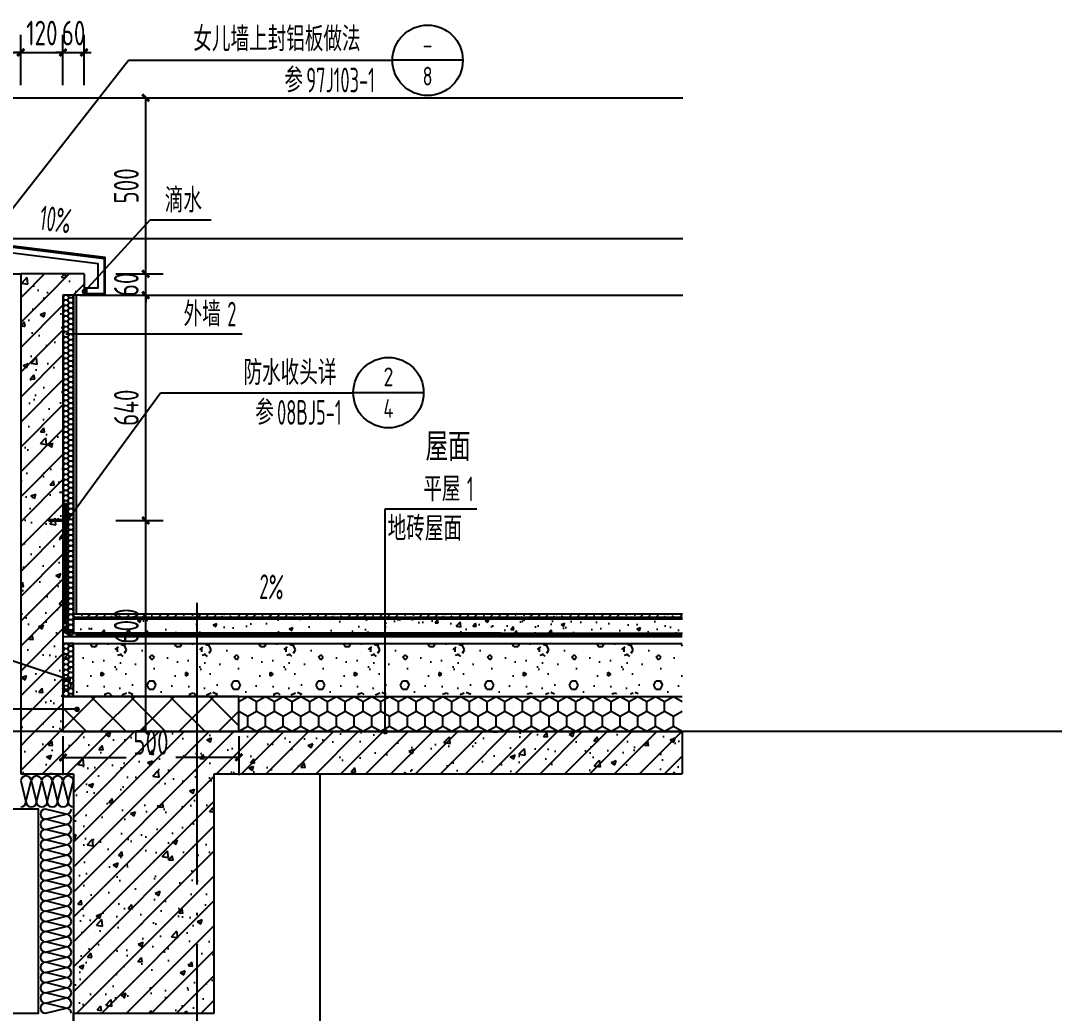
# Model space of a CAD drawing. Extents: x 198753 to 882193, y -399300 to 132460.
# Drawn here: x 386876 to 389814, y 16300 to 19119 of the extents above; entities that cross this region are included whole.
import ezdxf
from ezdxf.enums import TextEntityAlignment as Align

# ---------------------------------------------------------------- set-up
doc = ezdxf.new("R2010")
doc.units = 0
doc.header["$LTSCALE"] = 1000
doc.header["$MEASUREMENT"] = 0
doc.linetypes.add('DASH', pattern=[0.35, 0.25, -0.1])
doc.linetypes.add('DOTE', pattern=[2.42, 2, -0.2, 0.02, -0.2])
for name, color, linetype in [('00-图签', 7, 'Continuous'), ('01-标注_尺寸', 124, 'Continuous'), ('01-标注_符号', 200, 'Continuous'), ('02-TEXT_标注', 130, 'Continuous'), ('05-填充_天正', 26, 'Continuous'), ('A-0-房间名称', 7, 'Continuous'), ('A-D-金属剖线', 200, 'Continuous'), ('A-D-金属看线', 205, 'Continuous'), ('A-O_屋面', 201, 'Continuous'), ('A-O_防水层', 222, 'Continuous'), ('A-STR-面层', 191, 'Continuous'), ('A-SUR_保温', 222, 'Continuous'), ('A-TECH_结构', 21, 'Continuous'), ('A_AXIS-轴线', 36, 'DOTE'), ('A_STR-砼墙', 51, 'Continuous'), ('A_STR-砼柱', 51, 'Continuous'), ('构造物', 145, 'Continuous')]:
    doc.layers.add(name, color=color, linetype=linetype)
doc.layers.add('04-不打印_辅助线', color=165, linetype='Continuous', plot=False)
doc.styles.add('_TCH_DIM', font='ROS1', dxfattribs={"width": 0.8, "bigfont": 'JD'})
doc.styles.add('_TCH_DIM_T3', font='ROS1', dxfattribs={"width": 0.8, "bigfont": 'JD'})
doc.styles.add('_TEL_DIM', font='SIMPLEX', dxfattribs={"width": 0.8, "height": 3.5, "bigfont": 'HZTXT'})
doc.dimstyles.new('_TCH_ARCH&&20', dxfattribs={"dimtxt": 70, "dimasz": 20, "dimexe": 50, "dimexo": 60, "dimgap": 20, "dimtad": 1, "dimdec": 0, "dimzin": 0, "dimdsep": 46, "dimtxsty": '_TCH_DIM_T3', "dimblk": 'ARCHTICK', "dimcen": 0.09, "dimclrt": 4, "dimazin": 2, "dimtfac": 1, "dimtdec": 0, "dimtix": 1, "dimtmove": 2, "dimatfit": 3, "dimfxl": 0, "dimtolj": 1, "dimtzin": 0, "dimarcsym": 0})
pattern_1 = [(45, (0, 0), (-35.355339, 35.355339), []), (50, (0, 0), (143.452037, -12.550427), [15, -165]), (355, (0, 0), (-27.750267, 150.438427), [12, -132]), (100.4514, (11.95, -1.05), (115.701876, 137.88791), [12.74804, -140.22842]), (46.1842, (0, 40), (213.44821, -33.1038), [22.5, -247.5]), (96.6356, (17.79, 37.24), (186.93254, 194.82357), [19.12206, -210.3426]), (351.1842, (0, 40), (186.93239, 194.82372), [18, -198]), (21, (20, 30), (119.38141, -80.523778), [15, -165]), (326, (20, 30), (48.663066, 145.03001), [12, -132]), (71.4514, (29.95, 23.29), (168.044526, 64.5061), [12.74804, -140.22842]), (37.5, (0, 0), (2.431971, 66.578771), [0, -130.4, 0, -134, 0, -132.5]), (7.5, (0, 0), (52.613907, 78.882342), [0, -76.4, 0, -127.4, 0, -50.5]), (327.5, (-44.6, 0), (106.764487, -4.510974), [0, -50, 0, -156, 0, -207]), (317.5, (-64.6, 0), (116.637234, 20.020996), [0, -65, 0, -103.6, 0, -147])]

# ---------------------------------------------------------------- blocks, each defined once
blk = doc.blocks.new('_ArchTick')
at = {"color": 0, "linetype": 'ByBlock', "const_width": 0.4}
blk.add_lwpolyline([(-0.5, -0.5), (0.5, 0.5)], dxfattribs=at)
blk = doc.blocks.new('*D2101')
at = {"layer": '01-标注_尺寸', "color": 0, "lineweight": -2, "transparency": 16777216}
for p, q in [((-300, 486.4), (-300, 629)), ((0, 486.4), (0, 629)), ((-300, 579), (0, 579))]:
    blk.add_line(p, q, dxfattribs=at)
at = {"layer": 'Defpoints', "color": 0, "transparency": 16777216}
for p in [(0, 579), (-300, 426.4), (0, 426.4)]:
    blk.add_point(p, dxfattribs=at)
at = {"layer": '01-标注_尺寸', "color": 0, "lineweight": -2, "transparency": 16777216, "xscale": 20, "yscale": 20, "zscale": 20, "rotation": 180}
blk.add_blockref('_ArchTick', (-300, 579), dxfattribs=at)
at = {"layer": '01-标注_尺寸', "color": 0, "lineweight": -2, "transparency": 16777216, "xscale": 20, "yscale": 20, "zscale": 20}
blk.add_blockref('_ArchTick', (0, 579), dxfattribs=at)
at = {"layer": '01-标注_尺寸', "color": 4, "transparency": 16777216, "insert": (-150, 634), "char_height": 70, "attachment_point": 5, "style": '_TCH_DIM_T3'}
blk.add_mtext('\\A1;300', dxfattribs=at)
blk = doc.blocks.new('*D2102')
at = {"layer": '01-标注_尺寸', "color": 0, "lineweight": -2, "transparency": 16777216}
for p, q in [((0, 486.4), (0, 629)), ((120, 486.4), (120, 629)), ((0, 579), (-20, 579)), ((0, 579), (120, 579)), ((120, 579), (140, 579))]:
    blk.add_line(p, q, dxfattribs=at)
at = {"layer": 'Defpoints', "color": 0, "transparency": 16777216}
for p in [(120, 579), (0, 426.4), (120, 426.4)]:
    blk.add_point(p, dxfattribs=at)
at = {"layer": '01-标注_尺寸', "color": 0, "lineweight": -2, "transparency": 16777216, "xscale": 20, "yscale": 20, "zscale": 20}
blk.add_blockref('_ArchTick', (0, 579), dxfattribs=at)
at = {"layer": '01-标注_尺寸', "color": 0, "lineweight": -2, "transparency": 16777216, "xscale": 20, "yscale": 20, "zscale": 20, "rotation": 180}
blk.add_blockref('_ArchTick', (120, 579), dxfattribs=at)
at = {"layer": '01-标注_尺寸', "color": 4, "transparency": 16777216, "insert": (60, 634), "char_height": 70, "attachment_point": 5, "style": '_TCH_DIM_T3'}
blk.add_mtext('\\A1;120', dxfattribs=at)
blk = doc.blocks.new('*D2103')
at = {"layer": '01-标注_尺寸', "color": 0, "lineweight": -2, "transparency": 16777216}
for p, q in [((120, 486.4), (120, 629)), ((180, 486.4), (180, 629)), ((120, 579), (100, 579)), ((120, 579), (180, 579)), ((180, 579), (200, 579))]:
    blk.add_line(p, q, dxfattribs=at)
at = {"layer": 'Defpoints', "color": 0, "transparency": 16777216}
for p in [(180, 579), (120, 426.4), (180, 426.4)]:
    blk.add_point(p, dxfattribs=at)
at = {"layer": '01-标注_尺寸', "color": 0, "lineweight": -2, "transparency": 16777216, "xscale": 20, "yscale": 20, "zscale": 20}
blk.add_blockref('_ArchTick', (120, 579), dxfattribs=at)
at = {"layer": '01-标注_尺寸', "color": 0, "lineweight": -2, "transparency": 16777216, "xscale": 20, "yscale": 20, "zscale": 20, "rotation": 180}
blk.add_blockref('_ArchTick', (180, 579), dxfattribs=at)
at = {"layer": '01-标注_尺寸', "color": 4, "transparency": 16777216, "insert": (150, 634), "char_height": 70, "attachment_point": 5, "style": '_TCH_DIM_T3'}
blk.add_mtext('\\A1;60', dxfattribs=at)
blk = doc.blocks.new('A$C1C2A6847')
for p, q in [((52, 23.1), (55, 28.3)), ((52, 19.1), (55, 14)), ((55, 28.3), (55, 14))]:
    blk.add_line(p, q)
for points in [[(56, 42.1), (51, 37.1), (51, 5.1), (56, 0.1)], [(56.7, 41.4), (52, 36.7), (52, 26.6)], [(0, 21.1), (2, 23.1), (52, 23.1), (52, 19.1), (2, 19.1), (0, 21.1)], [(52, 25.6), (52, 16.6)], [(52, 15.6), (52, 5.6), (56.7, 0.9)]]:
    blk.add_lwpolyline(points)
for centre, start, end in [((56.4, 41.8), 315, 135), ((52, 26.1), 270, 90), ((52, 16.1), 270, 90), ((56.4, 0.5), 225, 45)]:
    blk.add_arc(centre, 0.5, start, end)
blk = doc.blocks.new('$LinePat$聚苯板')
at = {"color": 0}
for p, q in [((14.8, -8.6), (0, 0)), ((29.7, 0), (14.8, -8.6)), ((14.8, -8.6), (14.8, -25.7)), ((14.8, -25.7), (0, -34.3)), ((0, -34.3), (0, -51.4)), ((29.7, -34.3), (14.8, -25.7)), ((0, -51.4), (14.8, -60)), ((14.8, -60), (29.7, -51.4))]:
    blk.add_line(p, q, dxfattribs=at)
blk = doc.blocks.new('*U232')
at = {"layer": 'A-SUR_保温', "color": 26}
blk.add_lwpolyline([(0, 0), (30, 0), (30, 150.6), (0, 150.6), (0, 0)], dxfattribs=at)
at = {"layer": 'A-SUR_保温', "color": 26, "xscale": -0.5070553804716152, "yscale": 0.5, "zscale": 0.5, "rotation": 270.0000009086518}
for p in [(30, 135.5), (30, 120.4), (30, 105.4), (30, 90.3), (30, 75.3), (30, 60.2), (30, 45.2), (30, 30.1), (30, 15.1), (30, 0)]:
    blk.add_blockref('$LinePat$聚苯板', p, dxfattribs=at)
blk = doc.blocks.new('*D2115')
at = {"layer": '01-标注_尺寸', "color": 0, "lineweight": -2, "transparency": 16777216}
for p, q in [((0, -13.3), (0, -123.3)), ((500, -13.3), (500, -123.3)), ((0, -73.3), (179.6, -73.3)), ((500, -73.3), (320.4, -73.3))]:
    blk.add_line(p, q, dxfattribs=at)
at = {"layer": 'Defpoints', "color": 0, "transparency": 16777216}
for p in [(0, 46.7), (500, 46.7), (500, -73.3)]:
    blk.add_point(p, dxfattribs=at)
at = {"layer": '01-标注_尺寸', "color": 0, "lineweight": -2, "transparency": 16777216, "xscale": 20, "yscale": 20, "zscale": 20, "rotation": 180}
blk.add_blockref('_ArchTick', (0, -73.3), dxfattribs=at)
at = {"layer": '01-标注_尺寸', "color": 0, "lineweight": -2, "transparency": 16777216, "xscale": 20, "yscale": 20, "zscale": 20}
blk.add_blockref('_ArchTick', (500, -73.3), dxfattribs=at)
at = {"layer": '01-标注_尺寸', "color": 4, "transparency": 16777216, "insert": (250, -30.6), "char_height": 70, "attachment_point": 5, "style": '_TCH_DIM_T3'}
blk.add_mtext('\\A1;500', dxfattribs=at)
blk = doc.blocks.new('$LinePat$防水层2')
at = {"color": 0}
blk.add_line((0, 0), (600, 0), dxfattribs=at)
blk.add_solid([(150, 0), (450, 0), (150, -100), (450, -100)], dxfattribs=at)
blk = doc.blocks.new('*D1347')
at = {"layer": '01-标注_尺寸', "color": 0, "lineweight": -2, "transparency": 16777216}
for p, q in [((387146.7, 17700), (387281.8, 17700)), ((387231.8, 17100), (387231.8, 17700)), ((387146.7, 17100), (387281.8, 17100))]:
    blk.add_line(p, q, dxfattribs=at)
at = {"layer": 'Defpoints', "color": 0, "transparency": 16777216}
for p in [(387086.7, 17700), (387231.8, 17700), (387086.7, 17100)]:
    blk.add_point(p, dxfattribs=at)
at = {"layer": '01-标注_尺寸', "color": 0, "lineweight": -2, "transparency": 16777216, "xscale": 20, "yscale": 20, "zscale": 20}
for p, rotation in [((387231.8, 17700), 90), ((387231.8, 17100), 270)]:
    blk.add_blockref('_ArchTick', p, dxfattribs=dict(at, rotation=rotation))
at = {"layer": '01-标注_尺寸', "color": 4, "transparency": 16777216, "insert": (387176.8, 17400), "char_height": 70, "attachment_point": 5, "rotation": 90, "style": '_TCH_DIM_T3'}
blk.add_mtext('\\A1;600', dxfattribs=at)
blk = doc.blocks.new('*D1348')
at = {"layer": '01-标注_尺寸', "color": 0, "lineweight": -2, "transparency": 16777216}
for p, q in [((387146.7, 18340), (387281.8, 18340)), ((387231.8, 17700), (387231.8, 18340)), ((387146.7, 17700), (387281.8, 17700))]:
    blk.add_line(p, q, dxfattribs=at)
at = {"layer": 'Defpoints', "color": 0, "transparency": 16777216}
for p in [(387086.7, 18340), (387231.8, 18340), (387086.7, 17700)]:
    blk.add_point(p, dxfattribs=at)
at = {"layer": '01-标注_尺寸', "color": 0, "lineweight": -2, "transparency": 16777216, "xscale": 20, "yscale": 20, "zscale": 20}
for p, rotation in [((387231.8, 18340), 90), ((387231.8, 17700), 270)]:
    blk.add_blockref('_ArchTick', p, dxfattribs=dict(at, rotation=rotation))
at = {"layer": '01-标注_尺寸', "color": 4, "transparency": 16777216, "insert": (387176.8, 18020), "char_height": 70, "attachment_point": 5, "rotation": 90, "style": '_TCH_DIM_T3'}
blk.add_mtext('\\A1;640', dxfattribs=at)
blk = doc.blocks.new('*D1349')
at = {"layer": '01-标注_尺寸', "color": 0, "lineweight": -2, "transparency": 16777216}
for p, q in [((387231.8, 18400), (387231.8, 18420)), ((387146.7, 18400), (387281.8, 18400)), ((387231.8, 18340), (387231.8, 18400)), ((387146.7, 18340), (387281.8, 18340)), ((387231.8, 18340), (387231.8, 18320))]:
    blk.add_line(p, q, dxfattribs=at)
at = {"layer": 'Defpoints', "color": 0, "transparency": 16777216}
for p in [(387086.7, 18400), (387231.8, 18400), (387086.7, 18340)]:
    blk.add_point(p, dxfattribs=at)
at = {"layer": '01-标注_尺寸', "color": 0, "lineweight": -2, "transparency": 16777216, "xscale": 20, "yscale": 20, "zscale": 20}
for p, rotation in [((387231.8, 18400), 270), ((387231.8, 18340), 90)]:
    blk.add_blockref('_ArchTick', p, dxfattribs=dict(at, rotation=rotation))
at = {"layer": '01-标注_尺寸', "color": 4, "transparency": 16777216, "insert": (387176.8, 18370), "char_height": 70, "attachment_point": 5, "rotation": 90, "style": '_TCH_DIM_T3'}
blk.add_mtext('\\A1;60', dxfattribs=at)
blk = doc.blocks.new('*D1350')
at = {"layer": '01-标注_尺寸', "color": 0, "lineweight": -2, "transparency": 16777216}
for p, q in [((387146.7, 18900), (387281.8, 18900)), ((387231.8, 18400), (387231.8, 18900)), ((387146.7, 18400), (387281.8, 18400))]:
    blk.add_line(p, q, dxfattribs=at)
at = {"layer": 'Defpoints', "color": 0, "transparency": 16777216}
for p in [(387086.7, 18900), (387231.8, 18900), (387086.7, 18400)]:
    blk.add_point(p, dxfattribs=at)
at = {"layer": '01-标注_尺寸', "color": 0, "lineweight": -2, "transparency": 16777216, "xscale": 20, "yscale": 20, "zscale": 20}
for p, rotation in [((387231.8, 18900), 90), ((387231.8, 18400), 270)]:
    blk.add_blockref('_ArchTick', p, dxfattribs=dict(at, rotation=rotation))
at = {"layer": '01-标注_尺寸', "color": 4, "transparency": 16777216, "insert": (387176.8, 18650), "char_height": 70, "attachment_point": 5, "rotation": 90, "style": '_TCH_DIM_T3'}
blk.add_mtext('\\A1;500', dxfattribs=at)
blk = doc.blocks.new('$LinePat$岩棉板')
at = {"color": 0}
for p, q in [((0, -17), (12, -67)), ((12, -67), (24, -17))]:
    blk.add_line(p, q, dxfattribs=at)
for centre, start, end in [((12, -17), 0, 180), ((0, -67), 270, 0), ((24, -67), 180, 270)]:
    blk.add_arc(centre, 12, start, end, dxfattribs=at)
at = {"layer": 'Defpoints'}
blk.add_point((0, 0.1), dxfattribs=at)
at = {"layer": 'Defpoints', "color": 0}
blk.add_point((24, -84), dxfattribs=at)
blk = doc.blocks.new('hgfuhtry3')
at = {"layer": '01-标注_符号'}
for p, q in [((-62.1, 87.7), (306.1, 556.7)), ((306.1, 556.7), (1056.4, 556.7)), ((1256.4, 556.7), (1056.4, 556.7))]:
    blk.add_line(p, q, dxfattribs=at)
blk.add_lwpolyline([(-5.9, 61.2, 0, 0, 0), (124.1, 45.1, 16, 0, 0), (183.6, 37.7, 0, 0, 0)], format="xyseb", dxfattribs=at)
blk.add_circle((1156.4, 556.7), 100, dxfattribs=at)
at = {"layer": 'A-D-金属剖线'}
for points in [[(180, -110), (240, -110), (240, -3.2), (-122, 41.2)], [(-122, 38.2), (237, -6), (237, -107), (180, -107)], [(180, -90), (220, -90), (220, -21.6), (-122, 21.1)]]:
    blk.add_lwpolyline(points, dxfattribs=at)
at = {"layer": 'A-D-金属剖线', "const_width": 10}
blk.add_lwpolyline([(185, -90), (185, -110)], dxfattribs=at)
at = {"layer": 'A-D-金属看线'}
for p, q in [((-300, 450), (1881.3, 450)), ((-122, 50.2), (1881.3, 50.2)), ((167.9, -110), (1881.3, -110))]:
    blk.add_line(p, q, dxfattribs=at)
at = {"layer": '02-TEXT_标注', "style": '_TCH_DIM'}
for s, height, width, p in [('女儿墙上封铝板做法', 69.46, 0.8, (490.6, 582.5)), ('参', 69.5, 0.8, (749.3, 465.7)), ('97J103-1', 70, 0.64, (811.4, 465.7))]:
    blk.add_text(s, height=height, dxfattribs=dict(at, width=width)).set_placement(p)
for s, p, p2 in [('-', (1142.2, 575.1), (1170.5, 575.1)), ('8', (1142.2, 485.3), (1170.5, 485.3))]:
    blk.add_text(s, height=53, dxfattribs=at).set_placement(p, p2, align=Align.FIT)
at = {"layer": '02-TEXT_标注', "style": '_TCH_DIM', "width": 0.64}
blk.add_text('10%', height=70, rotation=352.9353, dxfattribs=at).set_placement((50.7, 75.3))
at = {"layer": '01-标注_尺寸'}
for p1, p2, picture, middle in [((-300, 426.4), (0, 426.4), '*D2101', (-150, 634)), ((0, 426.4), (120, 426.4), '*D2102', (60, 634)), ((120, 426.4), (180, 426.4), '*D2103', (150, 634))]:
    dim = blk.add_aligned_dim(p1=p1, p2=p2, distance=152.6, dimstyle='_TCH_ARCH&&20', dxfattribs=at)
    dim.commit()
    dim.dimension.update_dxf_attribs({"geometry": picture, "text_midpoint": middle})
blk = doc.blocks.new('dfsgfdgh')
at = {"transparency": 33554641}
h = blk.add_hatch(dxfattribs=at)
h.set_pattern_fill('ANSI37', color=26, scale=50)
h.set_pattern_definition([(45, (4580, -17100), (-56.1266, 56.1266), []), (135, (4580, -17100), (-56.1266, -56.1266), [])])
h.paths.add_polyline_path([(0, 0), (500, 0), (500, 100), (0, 100)])
at = {"color": 26}
blk.add_lwpolyline([(0, 0), (500, 0), (500, 100), (0, 100)], close=True, dxfattribs=at)
at = {"layer": '01-标注_尺寸'}
dim = blk.add_linear_dim(base=(500, -73.3), p1=(0, 46.7), p2=(500, 46.7), angle=360, dimstyle='_TCH_ARCH&&20', dxfattribs=at)
dim.commit()
dim.dimension.update_dxf_attribs({"geometry": '*D2115', "text_midpoint": (250, -30.6), "dimtype": 161})

msp = doc.modelspace()

# ---------------------------------------------------------------- hatches: boundary and pattern name
at = {"layer": '05-填充_天正'}
h = msp.add_hatch(dxfattribs=at)
h.set_pattern_fill('钢筋混凝土', color=256, scale=20, style=0)
h.set_pattern_definition(pattern_1)
h.paths.add_polyline_path([(386876.7, 18400), (386876.7, 18340), (387056.7, 18340), (387056.7, 18400)])
h = msp.add_hatch(dxfattribs=at)
h.set_pattern_fill('钢筋混凝土', color=256, scale=20, style=0)
h.set_pattern_definition(pattern_1)
h.paths.add_polyline_path([(386996.7, 18340), (386876.7, 18340), (386876.7, 17100), (386956.7, 17060), (386996.7, 17100)])
h = msp.add_hatch(dxfattribs=at)
h.set_pattern_fill('钢筋混凝土', color=256, scale=20, style=0)
h.set_pattern_definition(pattern_1)
h.paths.add_polyline_path([(386876.7, 16980), (386996.7, 16980), (386956.7, 17060), (386876.7, 17100)])
h = msp.add_hatch(dxfattribs=at)
h.set_pattern_fill('钢筋混凝土', color=256, scale=20, style=0)
h.set_pattern_definition(pattern_1)
h.paths.add_polyline_path([(387026.7, 16980), (387026.7, 17100), (386996.7, 17100), (386956.7, 17060), (386996.7, 16980)])
h = msp.add_hatch(dxfattribs=at)
h.set_pattern_fill('钢筋混凝土', color=256, scale=20, style=0)
h.set_pattern_definition(pattern_1)
h.paths.add_polyline_path([(387026.7, 16300), (387426.7, 16300), (387426.7, 17100), (387026.7, 17100)])
h = msp.add_hatch(dxfattribs=at)
h.set_pattern_fill('钢筋混凝土', color=256, scale=20, style=0)
h.set_pattern_definition(pattern_1)
h.paths.add_polyline_path([(387426.7, 17100), (387426.7, 16980), (388756.7, 16980), (388756.7, 17100)])
at = {"layer": 'A-SUR_保温'}
h = msp.add_hatch(dxfattribs=at)
h.set_pattern_fill('ANSI36', color=26, scale=10)
h.set_pattern_definition([(45, (297472.113, 419523.09), (8.4189901, 30.8696304), [39.6875, -7.9375, 0, -7.9375])])
h.paths.add_polyline_path([(388757.9, 17425.3), (388757.9, 17435.3), (387006.9, 17435.4), (387006.9, 17425.4)])
h = msp.add_hatch(dxfattribs=at)
h.set_pattern_fill('混凝土', color=26, scale=15)
h.set_pattern_definition([(50, (297472.11, 419523.09), (107.589027, -9.41282), [11.25, -123.75]), (355, (297472.11, 419523.09), (-20.8127, 112.82882), [9, -99]), (100.4514, (297481.08, 419522.31), (86.776407, 103.41593), [9.561029, -105.171317]), (46.1842, (297472.11, 419553.09), (160.086157, -24.827852), [16.875, -185.625]), (96.6356, (297485.45, 419551.02), (140.199406, 146.11768), [14.34154, -157.75695]), (351.1842, (297472.11, 419553.09), (140.19929, 146.11779), [13.5, -148.5]), (21, (297487.11, 419545.59), (89.536058, -60.392834), [11.25, -123.75]), (326, (297487.11, 419545.59), (36.4973, 108.772507), [9, -99]), (71.4514, (297494.57, 419540.56), (126.033394, 48.379575), [9.561029, -105.171317]), (37.5, (297472.113, 419523.09), (1.8239783, 49.934078), [0, -97.8, 0, -100.5, 0, -99.375]), (7.5, (297472.113, 419523.09), (39.4604306, 59.161757), [0, -57.3, 0, -95.55, 0, -37.875]), (327.5, (297438.663, 419523.09), (80.0733654, -3.3832308), [0, -37.5, 0, -117, 0, -155.25]), (317.5, (297423.66, 419523.09), (87.477925, 15.015747), [0, -48.75, 0, -77.7, 0, -110.25])])
h.paths.add_polyline_path([(388757.9, 17380.3), (388757.9, 17420), (387036.9, 17420), (387036.9, 17380.5)])
h = msp.add_hatch(dxfattribs=at)
h.set_pattern_fill('加气混凝土', color=26, scale=20)
h.set_pattern_definition([(0, (417701.65, 415249.9), (120, 240), [0, -240]), (0, (417561.25, 415217.5), (120, 240), [0, -240]), (0, (417639.25, 415215.1), (120, 240), [0, -240]), (0, (417724.45, 415285.9), (120, 240), [0, -240]), (0, (417624.85, 415203.1), (120, 240), [0, -240]), (0, (417748.45, 415437.1), (120, 240), [0, -240]), (0, (417675.25, 415417.9), (120, 240), [0, -240]), (0, (417713.65, 415387.9), (120, 240), [0, -240]), (0, (417518.05, 415383.1), (120, 240), [0, -240]), (0, (417635.65, 415372.3), (120, 240), [0, -240]), (0, (417590.05, 415311.1), (120, 240), [0, -240]), (0, (417592.45, 415221.1), (120, 240), [0, -240]), (0, (417682.45, 415211.5), (120, 240), [0, -240]), (0, (417748.45, 415317.1), (120, 240), [0, -240]), (0, (417524.05, 415279.9), (120, 240), [0, -240]), (0, (417544.45, 415320.7), (120, 240), [0, -240]), (0, (417638.05, 415303.9), (120, 240), [0, -240]), (0, (417604.45, 415269.1), (120, 240), [0, -240]), (0, (417585.25, 415348.3), (120, 240), [0, -240]), (0, (417615.25, 415438.3), (120, 240), [0, -240]), (0, (417533.65, 415229.5), (120, 240), [0, -240]), (0, (417665.65, 415389.1), (120, 240), [0, -240]), (0, (417554.05, 415392.7), (120, 240), [0, -240]), (0, (417534.85, 415423.9), (120, 240), [0, -240]), (130.601294, (417733.706, 415361.947), (-599.99999337, 720.00000315), [10.53662, -4414.8444]), (18.434949, (417716.563, 415366.52), (599.9999978, 239.9999982), [10.8421, -1507.05116]), (90, (417716.56, 415356.23), (120, 240), [10.28571, -469.71426]), (161.565051, (417726.85, 415352.804), (-600.000003, 239.999982), [10.8421, -1507.05116]), (53.130102, (417726.85, 415352.804), (120, 240), [11.42857, -1188.5714]), (135, (417735.99, 415230.52), (-120.000015, 239.999984), [9.69746, -669.12504]), (45, (417722.28, 415230.52), (120, 239.999999), [9.69746, -669.12504]), (135, (417729.135, 415223.66), (-120.000015, 239.999984), [9.69746, -669.12504]), (45, (417729.135, 415223.66), (120, 239.999999), [9.69746, -669.12504]), (116.56505, (417620.56, 415391.66), (-2e-05, 479.99999), [12.77753, -255.5506]), (180, (417614.85, 415403.1), (-120, 240), [13.71429, -226.2857]), (63.43495, (417595.42, 415391.66), (1e-06, 480), [12.77753, -255.5506]), (116.56505, (417601.13, 415380.23), (-2e-05, 479.99999), [12.77753, -255.5506]), (0, (417601.13, 415380.23), (120, 240), [13.71429, -226.2857]), (63.43495, (417614.85, 415380.23), (1e-06, 480), [12.77753, -255.5506]), (107.102728, (417710.849, 415310.5184), (-359.99998624, 1200.00000194), [15.54454, -6513.161]), (143.972626, (417706.277, 415325.376), (-2279.9999711, 1679.9999981), [15.54454, -3248.808]), (180, (417693.7, 415334.52), (-120, 240), [14.85714, -225.14284]), (36.0273733, (417666.277, 415325.376), (2279.99998315, 1679.9999819), [15.54454, -3248.808]), (71.565051, (417661.706, 415311.66), (360.000002, 1199.999998), [14.45613, -1503.43712]), (107.102728, (417666.2775, 415296.804), (-359.99998624, 1200.00000194), [15.54454, -6513.161]), (143.972626, (417678.849, 415287.661), (-2279.9999711, 1679.9999981), [15.54454, -3248.808]), (0, (417678.85, 415287.66), (120, 240), [14.85714, -225.14284]), (36.0273733, (417693.706, 415287.661), (2279.99998315, 1679.9999819), [15.54454, -3248.808]), (71.565051, (417706.277, 415296.804), (360.000002, 1199.999998), [14.45613, -1503.43712]), (150.255118, (417713.135, 415422.518), (-360.0000009, 239.999997), [9.21401, -1925.72784]), (90, (417705.13, 415417.95), (120, 240), [9.14286, -470.8571]), (29.744881, (417705.135, 415417.947), (360.0000002, 239.9999989), [9.21401, -1925.72784]), (116.56505, (417657.13, 415252.23), (-2e-05, 479.99999), [12.77753, -255.5506]), (168.690067, (417651.42, 415263.661), (-1080.0000008, 239.999994), [11.6549, -2435.8742]), (41.185925, (417630.849, 415257.947), (2999.99998182, 2639.9999769), [12.14874, -5090.3208]), (90, (417630.85, 415246.52), (120, 240), [11.42857, -468.5714]), (138.814074, (417639.992, 415238.518), (-2999.99994668, 2640.0000168), [12.14874, -5090.3208]), (16.6992442, (417639.992, 415238.518), (3959.9999702, 1199.99998743), [11.93178, -4999.415]), (60.945396, (417651.42, 415241.947), (119.99999968, 239.99999788), [11.76643, -4930.1358]), (109.983106, (417556.563, 415352.804), (-600.00000226, 1679.99999555), [13.3768, -5604.879]), (155.556045, (417551.992, 415365.376), (-1560.00000595, 719.99998504), [13.8092, -5786.0526]), (24.4439547, (417526.849, 415365.376), (1560.00000078, 719.99999654), [13.8092, -5786.0526]), (70.0168934, (417522.277, 415352.804), (600.0000018, 1679.99999583), [13.3768, -5604.879]), (109.983106, (417526.849, 415340.233), (-600.00000226, 1679.99999555), [13.3768, -5604.879]), (160.016893, (417539.42, 415335.661), (-600.0000004, 239.9999891), [13.3768, -2795.751]), (19.9831065, (417539.42, 415335.661), (599.9999967, 239.9999996), [13.3768, -2795.751]), (70.0168934, (417551.992, 415340.233), (600.0000018, 1679.99999583), [13.3768, -5604.879]), (122.005383, (417645.706, 415331.09), (-120.0000161, 239.9999877), [10.78169, -2253.3736]), (18.434949, (417629.706, 415336.804), (599.9999978, 239.9999982), [10.8421, -1507.05116]), (90, (417629.71, 415326.52), (120, 240), [10.28571, -469.71426]), (161.565051, (417639.99, 415323.09), (-600.000003, 239.999982), [10.8421, -1507.05116]), (54.462322, (417639.992, 415323.09), (839.9999988, 1199.9999982), [9.83123, -4119.2846]), (116.56505, (417576, 415272.8), (-2e-05, 479.99999), [12.77753, -255.5506]), (180, (417570.28, 415284.23), (-120, 240), [12.57143, -227.42856]), (59.0362434, (417550.849, 415272.804), (120.0000004, 239.9999988), [13.32789, -2785.5288]), (120.963756, (417557.706, 415261.376), (-120.0000164, 239.999989), [13.32789, -2785.5288]), (0, (417557.7, 415261.38), (120, 240), [12.57143, -227.42856]), (63.43495, (417570.28, 415261.38), (1e-06, 480), [12.77753, -255.5506])])
h.paths.add_polyline_path([(388757.9, 17207.7), (388757.9, 17350.4), (386996.7, 17350.6), (386996.7, 17200.6)])

# ---------------------------------------------------------------- linework, layer by layer
at = {"layer": '01-标注_符号'}
for p, q in [((387057.7, 18350), (387244.6, 18553.5)), ((387244.6, 18553.5), (387417.8, 18553.5)), ((387005.2, 18229.9), (387209.1, 18229.9)), ((387209.1, 18229.9), (387505.6, 18229.9)), ((387011.3, 17703.5), (387273.8, 18062.7)), ((387273.8, 18062.7), (387821.8, 18062.7)), ((388021.8, 18062.7), (387821.8, 18062.7)), ((387912.7, 17100), (387912.7, 17733.2)), ((387912.7, 17733.2), (388173.3, 17733.2)), ((387011.7, 17248), (386576.7, 17391.9)), ((387036.7, 17163.3), (386576.7, 17163.3))]:
    msp.add_line(p, q, dxfattribs=at)
at = {"layer": '01-标注_符号', "const_width": 8}
for points in [[(387054.9, 18347.1, 1), (387060.4, 18352.9, 1)], [(387015.4, 17246.7, 1), (387007.9, 17249.2, 1)], [(387040.7, 17163.3, 1), (387032.7, 17163.3, 1)], [(387912.7, 17096, 1), (387912.7, 17104, 1)]]:
    msp.add_lwpolyline(points, format="xyb", close=True, dxfattribs=at)
at = {"layer": '01-标注_符号'}
msp.add_lwpolyline([(387472.4, 17458.7, 0, 0, 0), (387631, 17453.6, 16, 0, 0), (387691, 17451.7, 0, 0, 0)], format="xyseb", dxfattribs=at)
for centre, radius in [((387921.8, 18062.7), 100), ((387009.8, 17701.3), 2.65)]:
    msp.add_circle(centre, radius, dxfattribs=at)
at = {"layer": '04-不打印_辅助线', "color": 251}
msp.add_line((418057.9, 17100), (338573.5, 17100), dxfattribs=at)
at = {"layer": 'A-O_屋面'}
for p, q in [((387026.9, 17435), (388757.9, 17435)), ((387026.9, 17425), (388757.7, 17425)), ((387026.9, 17420), (388757.7, 17420)), ((386996.9, 17370.6), (388756.9, 17370)), ((386996.7, 17350.6), (388756.7, 17350)), ((386996.7, 17200), (388756.7, 17200))]:
    msp.add_line(p, q, dxfattribs=at)
at = {"layer": 'A-O_防水层'}
for points in [[(386996.9, 17750), (386996.9, 17405.6, 0.49936), (387031.9, 17370.6), (388756.9, 17370)], [(387006.9, 17750), (387006.9, 17405.6, 0.414214), (387031.9, 17380.6), (388757.1, 17380)]]:
    msp.add_lwpolyline(points, format="xyb", dxfattribs=at)
at = {"layer": 'A-STR-面层', "linetype": 'DASH', "ltscale": 0.2}
msp.add_lwpolyline([(388816.5, 15700), (387026.9, 15700), (387026.9, 16300)], dxfattribs=at)
at = {"layer": 'A-SUR_保温', "color": 26}
msp.add_line((387026.9, 18340), (387026.9, 17375.5), dxfattribs=at)
at = {"layer": 'A-SUR_保温'}
for points in [[(387026.9, 16300), (387026.9, 16200), (386624.6, 16200), (386624.6, 16300), (386926.7, 16300), (386926.7, 16880), (386776.6, 16880), (386776.6, 18400), (386876.6, 18400)], [(387033.9, 18340), (387033.9, 17435)]]:
    msp.add_lwpolyline(points, dxfattribs=at)
at = {"layer": 'A-TECH_结构'}
for points in [[(387026.7, 16980), (387026.7, 14900)], [(387726.7, 16980), (387726.7, 14900)]]:
    msp.add_lwpolyline(points, dxfattribs=at)
at = {"layer": 'A_AXIS-轴线', "ltscale": 0.4}
msp.add_line((387376.7, 17465.5), (387376.7, -1148.8), dxfattribs=at)
at = {"layer": 'A_STR-砼墙'}
for p, q in [((386876.7, 18400), (386876.7, 18340)), ((387056.7, 18400), (386876.7, 18400)), ((387056.7, 18400), (387056.7, 18340)), ((386876.7, 18340), (386876.7, 17100)), ((386996.7, 18340), (386996.7, 17100)), ((387056.7, 18340), (386996.7, 18340)), ((386876.7, 17100), (386876.7, 17100)), ((386876.7, 17100), (386876.7, 16980)), ((386996.7, 17100), (387026.7, 17100)), ((387426.7, 17100), (388756.7, 17100)), ((388756.7, 17100), (388756.7, 16980)), ((386876.7, 16980), (386996.7, 16980)), ((386996.7, 16980), (387026.7, 16980)), ((387426.7, 16980), (388756.7, 16980))]:
    msp.add_line(p, q, dxfattribs=at)
at = {"layer": 'A_STR-砼柱'}
for p, q in [((387426.7, 17100), (387026.7, 17100)), ((387026.7, 16980), (387026.7, 16300)), ((387426.7, 16300), (387426.7, 16980)), ((387026.7, 16300), (387426.7, 16300))]:
    msp.add_line(p, q, dxfattribs=at)

# ---------------------------------------------------------------- block references
at = {"layer": '00-图签'}
msp.add_blockref('hgfuhtry3', (386876.7, 18450), dxfattribs=at)
at = {"layer": 'A-O_防水层', "yscale": 0.05, "zscale": 0.05}
for p, xscale, rotation in [((387001.9, 17750), 0.05218727895033557, 270.0000000022948), ((387006.9, 17750), 0.05218727895033557, 270.0000000022948), ((387001.9, 17718.7), 0.05218727895033557, 270.0000000022948), ((387006.9, 17718.7), 0.05218727895033557, 270.0000000022948), ((387001.9, 17687.4), 0.05218727895033557, 270.0000000022948), ((387006.9, 17687.4), 0.05218727895033557, 270.0000000022948), ((387001.9, 17656.1), 0.05218727895033557, 270.0000000022948), ((387006.9, 17656.1), 0.05218727895033557, 270.0000000022948), ((387001.9, 17624.8), 0.05218727895033557, 270.0000000022948), ((387006.9, 17624.8), 0.05218727895033557, 270.0000000022948), ((387001.9, 17593.4), 0.05218727895033557, 270.0000000022948), ((387006.9, 17593.4), 0.05218727895033557, 270.0000000022948), ((387001.9, 17562.1), 0.05218727895033557, 270.0000000022948), ((387006.9, 17562.1), 0.05218727895033557, 270.0000000022948), ((387001.9, 17530.8), 0.05218727895033557, 270.0000000022948), ((387006.9, 17530.8), 0.05218727895033557, 270.0000000022948), ((387001.9, 17499.5), 0.05218727895033557, 270.0000000022948), ((387006.9, 17499.5), 0.05218727895033557, 270.0000000022948), ((387001.9, 17468.2), 0.05218727895033557, 270.0000000022948), ((387006.9, 17468.2), 0.05218727895033557, 270.0000000022948), ((387001.9, 17436.9), 0.05218727895033557, 270.0000000022948), ((387006.9, 17436.9), 0.05218727895033557, 270.0000000022948), ((386995.7, 17399.4), 0.07071067811865477, 315), ((387001.8, 17400.4), 0.05892556509887897, 315), ((387031.9, 17380.6), 0.05044061942957472, 359.9799974014895), ((387031.9, 17375.6), 0.05043865423789737, 359.9811984029534), ((387062.2, 17380.6), 0.05044061942957472, 359.9799974014895), ((387062.2, 17375.6), 0.05043865423789737, 359.9811984029534), ((387092.5, 17380.5), 0.05044061942957472, 359.9799974014895), ((387092.5, 17375.5), 0.05043865423789737, 359.9811984029534), ((387122.7, 17380.5), 0.05044061942957472, 359.9799974014895), ((387122.7, 17375.5), 0.05043865423789737, 359.9811984029534), ((387153, 17380.5), 0.05044061942957472, 359.9799974014895), ((387153, 17375.5), 0.05043865423789737, 359.9811984029534), ((387183.3, 17380.5), 0.05044061942957472, 359.9799974014895), ((387183.3, 17375.5), 0.05043865423789737, 359.9811984029534), ((387213.5, 17380.5), 0.05044061942957472, 359.9799974014895), ((387213.5, 17375.5), 0.05043865423789737, 359.9811984029534), ((387243.8, 17380.5), 0.05044061942957472, 359.9799974014895), ((387243.8, 17375.5), 0.05043865423789737, 359.9811984029534), ((387274.1, 17375.5), 0.05043865423789737, 359.9811984029534), ((387274.1, 17380.5), 0.05044061942957472, 359.9799974014895), ((387304.3, 17380.5), 0.05044061942957472, 359.9799974014895), ((387304.3, 17375.5), 0.05043865423789737, 359.9811984029534), ((387334.6, 17380.5), 0.05044061942957472, 359.9799974014895), ((387334.6, 17375.5), 0.05043865423789737, 359.9811984029534), ((387364.8, 17375.5), 0.05043865423789737, 359.9811984029534), ((387364.9, 17380.4), 0.05044061942957472, 359.9799974014895), ((387395.1, 17380.4), 0.05044061942957472, 359.9799974014895), ((387395.1, 17375.4), 0.05043865423789737, 359.9811984029534), ((387425.4, 17380.4), 0.05044061942957472, 359.9799974014895), ((387425.4, 17375.4), 0.05043865423789737, 359.9811984029534), ((387455.6, 17380.4), 0.05044061942957472, 359.9799974014895), ((387455.6, 17375.4), 0.05043865423789737, 359.9811984029534), ((387485.9, 17380.4), 0.05044061942957472, 359.9799974014895), ((387485.9, 17375.4), 0.05043865423789737, 359.9811984029534), ((387516.2, 17380.4), 0.05044061942957472, 359.9799974014895), ((387516.2, 17375.4), 0.05043865423789737, 359.9811984029534), ((387546.4, 17380.4), 0.05044061942957472, 359.9799974014895), ((387546.4, 17375.4), 0.05043865423789737, 359.9811984029534), ((387576.7, 17380.4), 0.05044061942957472, 359.9799974014895), ((387576.7, 17375.4), 0.05043865423789737, 359.9811984029534), ((387606.9, 17375.4), 0.05043865423789737, 359.9811984029534), ((387607, 17380.4), 0.05044061942957472, 359.9799974014895), ((387637.2, 17380.4), 0.05044061942957472, 359.9799974014895), ((387637.2, 17375.4), 0.05043865423789737, 359.9811984029534), ((387667.5, 17380.3), 0.05044061942957472, 359.9799974014895), ((387667.5, 17375.4), 0.05043865423789737, 359.9811984029534), ((387697.7, 17375.3), 0.05043865423789737, 359.9811984029534), ((387697.8, 17380.3), 0.05044061942957472, 359.9799974014895), ((387728, 17380.3), 0.05044061942957472, 359.9799974014895), ((387728, 17375.3), 0.05043865423789737, 359.9811984029534), ((387758.3, 17380.3), 0.05044061942957472, 359.9799974014895), ((387758.3, 17375.3), 0.05043865423789737, 359.9811984029534), ((387788.5, 17375.3), 0.05043865423789737, 359.9811984029534), ((387788.6, 17380.3), 0.05044061942957472, 359.9799974014895), ((387818.8, 17380.3), 0.05044061942957472, 359.9799974014895), ((387818.8, 17375.3), 0.05043865423789737, 359.9811984029534), ((387849.1, 17375.3), 0.05043865423789737, 359.9811984029534), ((387849.1, 17380.3), 0.05044061942957472, 359.9799974014895), ((387879.3, 17380.3), 0.05044061942957472, 359.9799974014895), ((387879.3, 17375.3), 0.05043865423789737, 359.9811984029534), ((387909.6, 17380.3), 0.05044061942957472, 359.9799974014895), ((387909.6, 17375.3), 0.05043865423789737, 359.9811984029534), ((387939.8, 17375.3), 0.05043865423789737, 359.9811984029534), ((387939.9, 17380.2), 0.05044061942957472, 359.9799974014895), ((387970.1, 17380.2), 0.05044061942957472, 359.9799974014895), ((387970.1, 17375.3), 0.05043865423789737, 359.9811984029534), ((388000.4, 17380.2), 0.05044061942957472, 359.9799974014895), ((388000.4, 17375.2), 0.05043865423789737, 359.9811984029534), ((388030.6, 17375.2), 0.05043865423789737, 359.9811984029534), ((388030.7, 17380.2), 0.05044061942957472, 359.9799974014895), ((388060.9, 17380.2), 0.05044061942957472, 359.9799974014895), ((388060.9, 17375.2), 0.05043865423789737, 359.9811984029534), ((388091.2, 17380.2), 0.05044061942957472, 359.9799974014895), ((388091.2, 17375.2), 0.05043865423789737, 359.9811984029534), ((388121.4, 17375.2), 0.05043865423789737, 359.9811984029534), ((388121.5, 17380.2), 0.05044061942957472, 359.9799974014895), ((388151.7, 17380.2), 0.05044061942957472, 359.9799974014895), ((388151.7, 17375.2), 0.05043865423789737, 359.9811984029534), ((388181.9, 17375.2), 0.05043865423789737, 359.9811984029534), ((388182, 17380.2), 0.05044061942957472, 359.9799974014895), ((388212.2, 17375.2), 0.05043865423789737, 359.9811984029534), ((388212.3, 17380.2), 0.05044061942957472, 359.9799974014895), ((388242.5, 17380.1), 0.05044061942957472, 359.9799974014895), ((388242.5, 17375.2), 0.05043865423789737, 359.9811984029534), ((388272.7, 17375.2), 0.05043865423789737, 359.9811984029534), ((388272.8, 17380.1), 0.05044061942957472, 359.9799974014895), ((388303, 17380.1), 0.05044061942957472, 359.9799974014895), ((388303, 17375.1), 0.05043865423789737, 359.9811984029534), ((388333.3, 17380.1), 0.05044061942957472, 359.9799974014895), ((388333.3, 17375.1), 0.05043865423789737, 359.9811984029534), ((388363.5, 17375.1), 0.05043865423789737, 359.9811984029534), ((388363.6, 17380.1), 0.05044061942957472, 359.9799974014895), ((388393.8, 17380.1), 0.05044061942957472, 359.9799974014895), ((388393.8, 17375.1), 0.05043865423789737, 359.9811984029534), ((388424.1, 17380.1), 0.05044061942957472, 359.9799974014895), ((388424.1, 17375.1), 0.05043865423789737, 359.9811984029534), ((388454.3, 17375.1), 0.05043865423789737, 359.9811984029534), ((388454.4, 17380.1), 0.05044061942957472, 359.9799974014895), ((388484.6, 17380.1), 0.05044061942957472, 359.9799974014895), ((388484.6, 17375.1), 0.05043865423789737, 359.9811984029534), ((388514.8, 17375.1), 0.05043865423789737, 359.9811984029534), ((388514.9, 17380), 0.05044061942957472, 359.9799974014895), ((388545.1, 17375.1), 0.05043865423789737, 359.9811984029534), ((388545.2, 17380), 0.05044061942957472, 359.9799974014895), ((388575.4, 17380), 0.05044061942957472, 359.9799974014895), ((388575.4, 17375.1), 0.05043865423789737, 359.9811984029534), ((388605.6, 17375), 0.05043865423789737, 359.9811984029534), ((388605.7, 17380), 0.05044061942957472, 359.9799974014895), ((388635.9, 17375), 0.05043865423789737, 359.9811984029534), ((388636, 17380), 0.05044061942957472, 359.9799974014895), ((388666.2, 17380), 0.05044061942957472, 359.9799974014895), ((388666.2, 17375), 0.05043865423789737, 359.9811984029534), ((388696.4, 17375), 0.05043865423789737, 359.9811984029534), ((388696.5, 17380), 0.05044061942957472, 359.9799974014895), ((388726.7, 17380), 0.05044061942957472, 359.9799974014895), ((388726.7, 17375), 0.05043865423789737, 359.9811984029534)]:
    msp.add_blockref('$LinePat$防水层2', p, dxfattribs=dict(at, xscale=xscale, rotation=rotation))
at = {"layer": 'A-SUR_保温', "color": 26}
for p, xscale, yscale, zscale, rotation in [((387026.9, 18325), -0.5048847130062278, 0.5, 0.5, 269.9999999978414), ((387026.9, 18310), -0.5048847130062278, 0.5, 0.5, 269.9999999978414), ((387026.9, 18295), -0.5048847130062278, 0.5, 0.5, 269.9999999978414), ((387026.9, 18280), -0.5048847130062278, 0.5, 0.5, 269.9999999978414), ((387026.9, 18265), -0.5048847130062278, 0.5, 0.5, 269.9999999978414), ((387026.9, 18250.1), -0.5048847130062278, 0.5, 0.5, 269.9999999978414), ((387026.9, 18235.1), -0.5048847130062278, 0.5, 0.5, 269.9999999978414), ((387026.9, 18220.1), -0.5048847130062278, 0.5, 0.5, 269.9999999978414), ((387026.9, 18205.1), -0.5048847130062278, 0.5, 0.5, 269.9999999978414), ((387026.9, 18190.1), -0.5048847130062278, 0.5, 0.5, 269.9999999978414), ((387026.9, 18175.1), -0.5048847130062278, 0.5, 0.5, 269.9999999978414), ((387026.9, 18160.1), -0.5048847130062278, 0.5, 0.5, 269.9999999978414), ((387026.9, 18145.1), -0.5048847130062278, 0.5, 0.5, 269.9999999978414), ((387026.9, 18130.1), -0.5048847130062278, 0.5, 0.5, 269.9999999978414), ((387026.9, 18115.1), -0.5048847130062278, 0.5, 0.5, 269.9999999978414), ((387026.9, 18100.1), -0.5048847130062278, 0.5, 0.5, 269.9999999978414), ((387026.9, 18085.1), -0.5048847130062278, 0.5, 0.5, 269.9999999978414), ((387026.9, 18070.2), -0.5048847130062278, 0.5, 0.5, 269.9999999978414), ((387026.9, 18055.2), -0.5048847130062278, 0.5, 0.5, 269.9999999978414), ((387026.9, 18040.2), -0.5048847130062278, 0.5, 0.5, 269.9999999978414), ((387026.9, 18025.2), -0.5048847130062278, 0.5, 0.5, 269.9999999978414), ((387026.9, 18010.2), -0.5048847130062278, 0.5, 0.5, 269.9999999978414), ((387026.9, 17995.2), -0.5048847130062278, 0.5, 0.5, 269.9999999978414), ((387026.9, 17980.2), -0.5048847130062278, 0.5, 0.5, 269.9999999978414), ((387026.9, 17965.2), -0.5048847130062278, 0.5, 0.5, 269.9999999978414), ((387026.9, 17950.2), -0.5048847130062278, 0.5, 0.5, 269.9999999978414), ((387026.9, 17935.2), -0.5048847130062278, 0.5, 0.5, 269.9999999978414), ((387026.9, 17920.2), -0.5048847130062278, 0.5, 0.5, 269.9999999978414), ((387026.9, 17905.3), -0.5048847130062278, 0.5, 0.5, 269.9999999978414), ((387026.9, 17890.3), -0.5048847130062278, 0.5, 0.5, 269.9999999978414), ((387026.9, 17875.3), -0.5048847130062278, 0.5, 0.5, 269.9999999978414), ((387026.9, 17860.3), -0.5048847130062278, 0.5, 0.5, 269.9999999978414), ((387026.9, 17845.3), -0.5048847130062278, 0.5, 0.5, 269.9999999978414), ((387026.9, 17830.3), -0.5048847130062278, 0.5, 0.5, 269.9999999978414), ((387026.9, 17815.3), -0.5048847130062278, 0.5, 0.5, 269.9999999978414), ((387026.9, 17800.3), -0.5048847130062278, 0.5, 0.5, 269.9999999978414), ((387026.9, 17785.3), -0.5048847130062278, 0.5, 0.5, 269.9999999978414), ((387026.9, 17770.3), -0.5048847130062278, 0.5, 0.5, 269.9999999978414), ((387026.9, 17755.3), -0.5048847130062278, 0.5, 0.5, 269.9999999978414), ((387026.9, 17740.4), -0.5048847130062278, 0.5, 0.5, 269.9999999978414), ((387026.9, 17725.4), -0.5048847130062278, 0.5, 0.5, 269.9999999978414), ((387026.9, 17710.4), -0.5048847130062278, 0.5, 0.5, 269.9999999978414), ((387026.9, 17695.4), -0.5048847130062278, 0.5, 0.5, 269.9999999978414), ((387026.9, 17680.4), -0.5048847130062278, 0.5, 0.5, 269.9999999978414), ((387026.9, 17665.4), -0.5048847130062278, 0.5, 0.5, 269.9999999978414), ((387026.9, 17650.4), -0.5048847130062278, 0.5, 0.5, 269.9999999978414), ((387026.9, 17635.4), -0.5048847130062278, 0.5, 0.5, 269.9999999978414), ((387026.9, 17620.4), -0.5048847130062278, 0.5, 0.5, 269.9999999978414), ((387026.9, 17605.4), -0.5048847130062278, 0.5, 0.5, 269.9999999978414), ((387026.9, 17590.4), -0.5048847130062278, 0.5, 0.5, 269.9999999978414), ((387026.9, 17575.4), -0.5048847130062278, 0.5, 0.5, 269.9999999978414), ((387026.9, 17560.5), -0.5048847130062278, 0.5, 0.5, 269.9999999978414), ((387026.9, 17545.5), -0.5048847130062278, 0.5, 0.5, 269.9999999978414), ((387026.9, 17530.5), -0.5048847130062278, 0.5, 0.5, 269.9999999978414), ((387026.9, 17515.5), -0.5048847130062278, 0.5, 0.5, 269.9999999978414), ((387026.9, 17500.5), -0.5048847130062278, 0.5, 0.5, 269.9999999978414), ((387026.9, 17485.5), -0.5048847130062278, 0.5, 0.5, 269.9999999978414), ((387026.9, 17470.5), -0.5048847130062278, 0.5, 0.5, 269.9999999978414), ((387026.9, 17455.5), -0.5048847130062278, 0.5, 0.5, 269.9999999978414), ((387026.9, 17440.5), -0.5048847130062278, 0.5, 0.5, 269.9999999978414), ((387026.9, 17425.5), -0.5048847130062278, 0.5, 0.5, 269.9999999978414), ((387026.9, 17410.5), -0.5048847130062278, 0.5, 0.5, 269.9999999978414), ((387026.9, 17395.6), -0.5048847130062278, 0.5, 0.5, 269.9999999978414), ((387026.9, 17380.6), -0.5048847130062278, 0.5, 0.5, 269.9999999978414), ((387496.7, 17100), -1.697409791432764, 1.666666666666667, 1.666666666666667, 180.0000000001398), ((387547.1, 17100), -1.697409791432764, 1.666666666666667, 1.666666666666667, 180.0000000001398), ((387597.5, 17100), -1.697409791432764, 1.666666666666667, 1.666666666666667, 180.0000000001398), ((387647.9, 17100), -1.697409791432764, 1.666666666666667, 1.666666666666667, 180.0000000001398), ((387698.3, 17100), -1.697409791432764, 1.666666666666667, 1.666666666666667, 180.0000000001398), ((387748.7, 17100), -1.697409791432764, 1.666666666666667, 1.666666666666667, 180.0000000001398), ((387799.1, 17100), -1.697409791432764, 1.666666666666667, 1.666666666666667, 180.0000000001398), ((387849.5, 17100), -1.697409791432764, 1.666666666666667, 1.666666666666667, 180.0000000001398), ((387899.9, 17100), -1.697409791432764, 1.666666666666667, 1.666666666666667, 180.0000000001398), ((387950.3, 17100), -1.697409791432764, 1.666666666666667, 1.666666666666667, 180.0000000001398), ((388000.7, 17100), -1.697409791432764, 1.666666666666667, 1.666666666666667, 180.0000000001398), ((388051.1, 17100), -1.697409791432764, 1.666666666666667, 1.666666666666667, 180.0000000001398), ((388101.5, 17100), -1.697409791432764, 1.666666666666667, 1.666666666666667, 180.0000000001398), ((388151.9, 17100), -1.697409791432764, 1.666666666666667, 1.666666666666667, 180.0000000001398), ((388202.3, 17100), -1.697409791432764, 1.666666666666667, 1.666666666666667, 180.0000000001398), ((388252.7, 17100), -1.697409791432764, 1.666666666666667, 1.666666666666667, 180.0000000001398), ((388303.1, 17100), -1.697409791432764, 1.666666666666667, 1.666666666666667, 180.0000000001398), ((388353.5, 17100), -1.697409791432764, 1.666666666666667, 1.666666666666667, 180.0000000001398), ((388403.9, 17100), -1.697409791432764, 1.666666666666667, 1.666666666666667, 180.0000000001398), ((388454.3, 17100), -1.697409791432764, 1.666666666666667, 1.666666666666667, 180.0000000001398), ((388504.7, 17100), -1.697409791432764, 1.666666666666667, 1.666666666666667, 180.0000000001398), ((388555.1, 17100), -1.697409791432764, 1.666666666666667, 1.666666666666667, 180.0000000001398), ((388605.5, 17100), -1.697409791432764, 1.666666666666667, 1.666666666666667, 180.0000000001398), ((388655.9, 17100), -1.697409791432764, 1.666666666666667, 1.666666666666667, 180.0000000001398), ((388706.3, 17100), -1.697409791432764, 1.666666666666667, 1.666666666666667, 180.0000000001398)]:
    msp.add_blockref('$LinePat$聚苯板', p, dxfattribs=dict(at, xscale=xscale, yscale=yscale, zscale=zscale, rotation=rotation))
for name, p in [('*U232', (386996.7, 17200)), ('dfsgfdgh', (386996.7, 17100))]:
    msp.add_blockref(name, p, dxfattribs=at)
at = {"layer": 'A-SUR_保温', "yscale": 1.188379012465143, "zscale": 1.188379012465143}
for p, xscale, rotation in [((386876.6, 16980), 1.249999998967549, 359.9999999999528), ((386906.6, 16980), 1.249999998967549, 359.9999999999528), ((386936.6, 16980), 1.249999998967549, 359.9999999999528), ((386966.6, 16980), 1.249999998967549, 359.9999999999528), ((386996.6, 16980), 1.249999998967549, 359.9999999999528), ((386926.6, 16851), 1.208333332332206, 89.99999999994826), ((386926.6, 16822), 1.208333332332206, 89.99999999994826), ((386926.6, 16793), 1.208333332332206, 89.99999999994826), ((386926.6, 16764), 1.208333332332206, 89.99999999994826), ((386926.6, 16735), 1.208333332332206, 89.99999999994826), ((386926.6, 16706), 1.208333332332206, 89.99999999994826), ((386926.6, 16677), 1.208333332332206, 89.99999999994826), ((386926.6, 16648), 1.208333332332206, 89.99999999994826), ((386926.6, 16619), 1.208333332332206, 89.99999999994826), ((386926.6, 16590), 1.208333332332206, 89.99999999994826), ((386926.6, 16561), 1.208333332332206, 89.99999999994826), ((386926.6, 16532), 1.208333332332206, 89.99999999994826), ((386926.6, 16503), 1.208333332332206, 89.99999999994826), ((386926.6, 16474), 1.208333332332206, 89.99999999994826), ((386926.6, 16445), 1.208333332332206, 89.99999999994826), ((386926.6, 16416), 1.208333332332206, 89.99999999994826), ((386926.6, 16387), 1.208333332332206, 89.99999999994826), ((386926.6, 16358), 1.208333332332206, 89.99999999994826), ((386926.6, 16329), 1.208333332332206, 89.99999999994826), ((386926.6, 16300), 1.208333332332206, 89.99999999994826)]:
    msp.add_blockref('$LinePat$岩棉板', p, dxfattribs=dict(at, xscale=xscale, rotation=rotation))
at = {"layer": '构造物', "linetype": 'DASH', "ltscale": 0.2}
msp.add_blockref('A$C1C2A6847', (386955.7, 17678.9), dxfattribs=at)

# ---------------------------------------------------------------- texts
at = {"layer": '02-TEXT_标注', "style": '_TCH_DIM'}
for s, height, width, p in [('滴水', 69.46, 0.8, (387286.1, 18574.5)), ('外墙', 69.46, 0.8, (387339.5, 18250.9)), ('2', 70, 0.64, (387463.7, 18250.9)), ('防水收头详', 69.46, 0.8, (387509.9, 18084.8)), ('参', 69.5, 0.8, (387543, 17971.7)), ('08BJ5-1', 70, 0.64, (387605.1, 17971.7)), ('平屋', 69.46, 0.8, (388020.7, 17754.2)), ('1', 70, 0.64, (388144.8, 17754.2)), ('地砖屋面', 69.46, 0.8, (387919.6, 17642.2))]:
    msp.add_text(s, height=height, dxfattribs=dict(at, width=width)).set_placement(p)
for s, p, p2 in [('2', (387907.6, 18081.1), (387935.9, 18081.1)), ('4', (387907.6, 17991.3), (387935.9, 17991.3))]:
    msp.add_text(s, height=53, dxfattribs=at).set_placement(p, p2, align=Align.FIT)
at = {"layer": '02-TEXT_标注', "style": '_TCH_DIM', "width": 0.64}
msp.add_text('2%', height=70, rotation=358.146, dxfattribs=at).set_placement((387554, 17477.1))
at = {"layer": 'A-0-房间名称', "style": '_TEL_DIM', "width": 0.8}
msp.add_text('屋面', height=80, dxfattribs=at).set_placement((388027.2, 17869.1))

# ---------------------------------------------------------------- dimensions: what is measured, and where the dimension line sits
at = {"layer": '01-标注_尺寸'}
for p1, p2, picture, middle in [((387086.7, 18400), (387086.7, 18900), '*D1350', (387176.8, 18650)), ((387086.7, 18340), (387086.7, 18400), '*D1349', (387176.8, 18370)), ((387086.7, 17700), (387086.7, 18340), '*D1348', (387176.8, 18020)), ((387086.7, 17100), (387086.7, 17700), '*D1347', (387176.8, 17400))]:
    dim = msp.add_aligned_dim(p1=p1, p2=p2, distance=-145.1, dimstyle='_TCH_ARCH&&20', dxfattribs=at)
    dim.commit()
    dim.dimension.update_dxf_attribs({"geometry": picture, "text_midpoint": middle})

doc.saveas('drawing.dxf')
